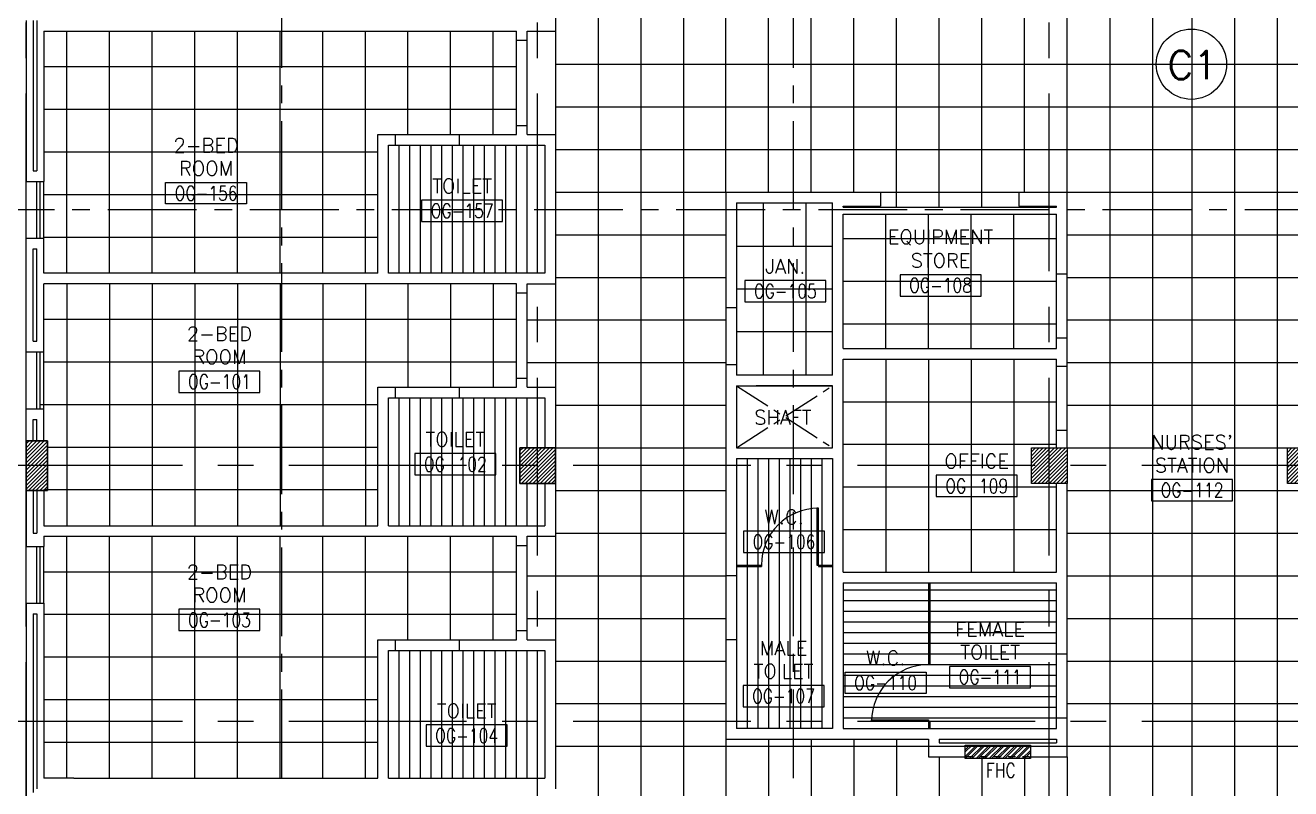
# Model space of a CAD drawing. Extents: x 88852.7 to 88945.7, y 39921.6 to 40001.1.
# Drawn here: x 88902.8 to 88920.61, y 39938.33 to 39949.08 of the extents above; entities that cross this region are included whole.
import ezdxf
from ezdxf.enums import TextEntityAlignment as Align

# ---------------------------------------------------------------- set-up
doc = ezdxf.new("R2010")
doc.units = 0
doc.header["$MEASUREMENT"] = 0
for name, pattern in [('CENTER', [2, 1.25, -0.25, 0.25, -0.25]), ('CENTER2', [1.125, 0.75, -0.125, 0.125, -0.125]), ('CENTERX2', [4, 2.5, -0.5, 0.5, -0.5]), ('HIDDEN', [0.375, 0.25, -0.125])]:
    doc.linetypes.add(name, pattern=pattern)
doc.layers.get('0').update_dxf_attribs({"color": 4, "linetype": 'CONTINUOUS'})
for name, color, linetype in [('AXES', 11, 'CENTERX2'), ('AXES1', 11, 'CENTER'), ('CEILING', 4, 'CONTINUOUS'), ('CEILING-MARKER', 6, 'CONTINUOUS'), ('COL', 2, 'CONTINUOUS'), ('FHC', 4, 'CONTINUOUS'), ('HAT', 11, 'CONTINUOUS'), ('INSUL', 4, 'CONTINUOUS'), ('PART', 5, 'CONTINUOUS'), ('RM-BOX', 11, 'CONTINUOUS'), ('RM-NAME', 11, 'CONTINUOUS'), ('RM-NO', 11, 'CONTINUOUS'), ('SHAFT', 4, 'CONTINUOUS'), ('TXT', 2, 'CONTINUOUS'), ('WALL', 2, 'CONTINUOUS'), ('WIN', 3, 'CONTINUOUS')]:
    doc.layers.add(name, color=color, linetype=linetype)
doc.styles.add('ROMANS', font='ROMANS.shx', dxfattribs={"width": 0.6})

# ---------------------------------------------------------------- blocks, each defined once
blk = doc.blocks.new('RM1')
at = {"layer": 'RM-BOX'}
blk.add_lwpolyline([(570, -200), (-570, -200), (-570, -500), (570, -500)], close=True, dxfattribs=at)
at = {"layer": 'RM-NAME', "style": 'ROMANS'}
blk.add_attdef('ROOMNAME1', text='', height=200, dxfattribs=at).set_placement((0, 324), align=Align.MIDDLE)
blk = doc.blocks.new('*X122')
at = {"color": 0}
for p, q in [((227929, 132681), (228397, 133150)), ((227929, 132734), (228344, 133150)), ((227929, 132787), (228291, 133150)), ((227929, 132840), (228238, 133150)), ((227929, 132893), (228185, 133150)), ((227929, 132946), (228132, 133150)), ((227929, 132999), (228079, 133150)), ((227929, 133053), (228026, 133150)), ((227929, 133106), (227973, 133150)), ((227950, 132650), (228429, 133128)), ((228003, 132650), (228429, 133075)), ((228056, 132650), (228429, 133022)), ((228109, 132650), (228429, 132969)), ((228162, 132650), (228429, 132916)), ((228215, 132650), (228429, 132863)), ((228268, 132650), (228429, 132810)), ((228321, 132650), (228429, 132757)), ((228374, 132650), (228429, 132704))]:
    blk.add_line(p, q, dxfattribs=at)
blk = doc.blocks.new('COL50')
at = {"layer": 'COL'}
blk.add_lwpolyline([(-250, 250), (-250, -250), (250, -250), (250, 250)], close=True, dxfattribs=at)
blk = doc.blocks.new('C11')
at = {"layer": 'HAT'}
h = blk.add_hatch(dxfattribs=at)
h.set_pattern_fill('ANSI31', color=256, scale=300, style=0)
h.set_pattern_definition([(45, (-248556.182, -75061.005), (-26.5165043, 26.5165043), [])])
h.paths.add_polyline_path([(300, 700), (0, 700), (0, 350), (300, 350)])
h.paths.add_polyline_path([(300, 350), (0, 350), (0, 0), (300, 0)])
at = {"layer": 'COL'}
blk.add_lwpolyline([(300, 700), (300, 0), (0, 0), (0, 700)], close=True, dxfattribs=at)
blk = doc.blocks.new('*X124')
at = {"color": 0}
for p, q in [((238729, 132663), (239216, 133150)), ((238729, 132716), (239163, 133150)), ((238729, 132769), (239110, 133150)), ((238729, 132822), (239057, 133150)), ((238729, 132875), (239004, 133150)), ((238729, 132928), (238951, 133150)), ((238729, 132981), (238898, 133150)), ((238729, 133034), (238845, 133150)), ((238729, 133087), (238791, 133150)), ((238729, 133140), (238738, 133150)), ((238769, 132650), (239229, 133110)), ((238822, 132650), (239229, 133056)), ((238875, 132650), (239229, 133003)), ((238928, 132650), (239229, 132950)), ((238981, 132650), (239229, 132897)), ((239034, 132650), (239229, 132844)), ((239087, 132650), (239229, 132791)), ((239140, 132650), (239229, 132738)), ((239193, 132650), (239229, 132685))]:
    blk.add_line(p, q, dxfattribs=at)
blk = doc.blocks.new('*X123')
at = {"color": 0}
for p, q in [((235129, 132669), (235610, 133150)), ((235129, 132722), (235556, 133150)), ((235129, 132775), (235503, 133150)), ((235129, 132828), (235450, 133150)), ((235129, 132881), (235397, 133150)), ((235129, 132934), (235344, 133150)), ((235129, 132987), (235291, 133150)), ((235129, 133040), (235238, 133150)), ((235129, 133093), (235185, 133150)), ((235163, 132650), (235629, 133116)), ((235216, 132650), (235629, 133063)), ((235269, 132650), (235629, 133010)), ((235322, 132650), (235629, 132957)), ((235375, 132650), (235629, 132904)), ((235428, 132650), (235629, 132851)), ((235481, 132650), (235629, 132798)), ((235534, 132650), (235629, 132745)), ((235587, 132650), (235629, 132691))]:
    blk.add_line(p, q, dxfattribs=at)

msp = doc.modelspace()

# ---------------------------------------------------------------- hatches: boundary and pattern name
at = {"layer": 'FHC', "linetype": 'BYBLOCK', "ltscale": 0.3}
h = msp.add_hatch(dxfattribs=at)
h.set_pattern_fill('ANSI32', color=11, scale=0.175, style=0)
h.set_pattern_definition([(45, (88683.829076, 39907.705885), (-0.046403883, 0.046403883), []), (45, (88683.86001, 39907.705885), (-0.046403883, 0.046403883), [])])
h.paths.add_polyline_path([(88916.9453, 39938.7569), (88916.9453, 39938.9469), (88916.0253, 39938.9469), (88916.0253, 39938.7569)])
h.paths.add_polyline_path([(88915.8126, 39938.3358), (88915.8126, 39938.7566), (88916.0751, 39938.7566), (88916.0751, 39938.3358)], flags=9)

# ---------------------------------------------------------------- linework, layer by layer
at = {"layer": 'AXES'}
for p, q in [((88910.0103, 39921.6153), (88910.0103, 40000.4279)), ((88917.2103, 39921.6153), (88917.2103, 40000.4279)), ((88902.8103, 39921.6153), (88902.8103, 40000.0779)), ((88945.0103, 39942.8796), (88876.9703, 39942.8796)), ((88945.0103, 39939.2796), (88876.9703, 39939.2796))]:
    msp.add_line(p, q, dxfattribs=at)
at = {"layer": 'AXES1'}
for p, q in [((88906.4103, 39928.4796), (88906.4103, 39987.2996)), ((88913.6103, 39928.4796), (88913.6103, 39987.2996)), ((88935.2103, 39946.4796), (88876.9703, 39946.4796))]:
    msp.add_line(p, q, dxfattribs=at)
at = {"layer": 'CEILING', "linetype": 'CONTINUOUS'}
for p, q in [((88918.0603, 39953.6046), (88918.0603, 39935.5796)), ((88918.6603, 39953.6046), (88918.6603, 39935.5796)), ((88919.2228, 39935.9296), (88919.2228, 39953.6046)), ((88919.8228, 39935.9296), (88919.8228, 39953.6046)), ((88920.4228, 39935.9296), (88920.4228, 39953.6046)), ((88910.8603, 39952.5496), (88910.8603, 39935.9296)), ((88911.4603, 39952.5496), (88911.4603, 39935.9296)), ((88912.0603, 39952.5496), (88912.0603, 39935.9296)), ((88912.6603, 39946.7296), (88912.6603, 39952.5496)), ((88913.2603, 39946.7296), (88913.2603, 39952.5496)), ((88913.8603, 39946.7296), (88913.8603, 39949.8296)), ((88914.4603, 39946.7296), (88914.4603, 39949.8296)), ((88915.0603, 39946.5196), (88915.0603, 39949.8296)), ((88915.6603, 39946.5196), (88915.6603, 39949.8296)), ((88916.2603, 39946.5196), (88916.2603, 39949.8296)), ((88916.8603, 39946.7296), (88916.8603, 39949.8296)), ((88917.4603, 39946.7296), (88917.4603, 39949.8296)), ((88903.3853, 39945.5896), (88903.3853, 39948.9946)), ((88903.9853, 39945.5896), (88903.9853, 39948.9946)), ((88904.5853, 39945.5896), (88904.5853, 39948.9946)), ((88905.1853, 39945.5896), (88905.1853, 39948.9946)), ((88905.7853, 39945.5896), (88905.7853, 39948.9946)), ((88906.3853, 39945.5896), (88906.3853, 39948.9946)), ((88906.9853, 39945.5896), (88906.9853, 39948.9946)), ((88907.5853, 39945.5896), (88907.5853, 39948.9946)), ((88908.1853, 39947.5396), (88908.1853, 39948.9946)), ((88908.7853, 39947.5396), (88908.7853, 39948.9946)), ((88909.3853, 39947.5396), (88909.3853, 39948.9946)), ((88910.2603, 39948.9946), (88910.2603, 39947.5396)), ((88910.2603, 39948.5296), (88928.1603, 39948.5296)), ((88909.7103, 39948.4921), (88903.0603, 39948.4921)), ((88909.7103, 39947.8921), (88903.0603, 39947.8921)), ((88910.2603, 39947.9296), (88928.1603, 39947.9296)), ((88907.7603, 39947.2921), (88903.0603, 39947.2921)), ((88908.0603, 39945.5896), (88908.0603, 39947.3896)), ((88908.2103, 39945.5896), (88908.2103, 39947.3896)), ((88908.3603, 39945.5896), (88908.3603, 39947.3896)), ((88908.5103, 39945.5896), (88908.5103, 39947.3896)), ((88908.6603, 39945.5896), (88908.6603, 39947.3896)), ((88908.8103, 39945.5896), (88908.8103, 39947.3896)), ((88908.9603, 39945.5896), (88908.9603, 39947.3896)), ((88909.1103, 39945.5896), (88909.1103, 39947.3896)), ((88909.2603, 39945.5896), (88909.2603, 39947.3896)), ((88909.4103, 39945.5896), (88909.4103, 39947.3896)), ((88909.5603, 39945.5896), (88909.5603, 39947.3896)), ((88909.7103, 39945.5896), (88909.7103, 39947.3896)), ((88909.8603, 39945.5896), (88909.8603, 39947.3896)), ((88910.0103, 39945.5896), (88910.0103, 39947.3896)), ((88910.2603, 39947.3296), (88927.7603, 39947.3296)), ((88910.2603, 39946.7296), (88912.6603, 39946.7296)), ((88914.8338, 39946.7296), (88916.7838, 39946.7296)), ((88917.4603, 39946.7296), (88921.4603, 39946.7296)), ((88907.7603, 39946.6921), (88903.0603, 39946.6921)), ((88913.1853, 39946.5796), (88913.1853, 39944.1546)), ((88913.7853, 39946.5796), (88913.7853, 39944.1546)), ((88914.9103, 39944.5296), (88914.9103, 39946.4196)), ((88915.5103, 39944.5296), (88915.5103, 39946.4196)), ((88916.1103, 39944.5296), (88916.1103, 39946.4196)), ((88916.7103, 39944.5296), (88916.7103, 39946.4196)), ((88907.7603, 39946.0921), (88903.0603, 39946.0921)), ((88910.2603, 39946.1296), (88912.6603, 39946.1296)), ((88914.3103, 39946.0746), (88917.3103, 39946.0746)), ((88917.4603, 39946.1296), (88921.4603, 39946.1296)), ((88912.8103, 39945.9671), (88914.1603, 39945.9671)), ((88910.2603, 39945.5296), (88912.6603, 39945.5296)), ((88914.3103, 39945.4746), (88917.3103, 39945.4746)), ((88917.4603, 39945.5296), (88921.4603, 39945.5296)), ((88903.3853, 39945.4396), (88903.3853, 39942.0346)), ((88903.9853, 39945.4396), (88903.9853, 39942.0346)), ((88904.5853, 39945.4396), (88904.5853, 39942.0346)), ((88905.1853, 39945.4396), (88905.1853, 39942.0346)), ((88905.7853, 39945.4396), (88905.7853, 39942.0346)), ((88906.3853, 39945.4396), (88906.3853, 39942.0346)), ((88906.9853, 39945.4396), (88906.9853, 39942.0346)), ((88907.5853, 39945.4396), (88907.5853, 39942.0346)), ((88908.1853, 39945.4396), (88908.1853, 39943.9846)), ((88908.7853, 39945.4396), (88908.7853, 39943.9846)), ((88909.3853, 39945.4396), (88909.3853, 39943.9846)), ((88910.2603, 39945.4396), (88910.2603, 39943.9846)), ((88912.8103, 39945.3671), (88914.1603, 39945.3671)), ((88909.7103, 39944.9371), (88903.0603, 39944.9371)), ((88909.8603, 39944.9296), (88912.6603, 39944.9296)), ((88912.8103, 39944.7671), (88914.1603, 39944.7671)), ((88914.3103, 39944.8746), (88917.3103, 39944.8746)), ((88917.4603, 39944.9296), (88921.4603, 39944.9296)), ((88909.7103, 39944.3371), (88903.0603, 39944.3371)), ((88909.8603, 39944.3296), (88912.6603, 39944.3296)), ((88914.9103, 39944.3796), (88914.9103, 39941.3796)), ((88915.5103, 39944.3796), (88915.5103, 39941.3796)), ((88916.1103, 39944.3796), (88916.1103, 39941.3796)), ((88916.7103, 39944.3796), (88916.7103, 39941.3796)), ((88917.4603, 39944.3296), (88921.4603, 39944.3296)), ((88907.7603, 39943.7371), (88903.0103, 39943.7371)), ((88908.0603, 39942.0346), (88908.0603, 39943.8346)), ((88908.2103, 39942.0346), (88908.2103, 39943.8346)), ((88908.3603, 39942.0346), (88908.3603, 39943.8346)), ((88908.5103, 39942.0346), (88908.5103, 39943.8346)), ((88908.6603, 39942.0346), (88908.6603, 39943.8346)), ((88908.8103, 39942.0346), (88908.8103, 39943.8346)), ((88908.9603, 39942.0346), (88908.9603, 39943.8346)), ((88909.1103, 39942.0346), (88909.1103, 39943.8346)), ((88909.2603, 39942.0346), (88909.2603, 39943.8346)), ((88909.4103, 39942.0346), (88909.4103, 39943.8346)), ((88909.5603, 39942.0346), (88909.5603, 39943.8346)), ((88909.7103, 39942.0346), (88909.7103, 39943.8346)), ((88909.8603, 39943.1296), (88909.8603, 39943.8346)), ((88910.0103, 39943.1296), (88910.0103, 39943.8346)), ((88910.2603, 39943.7296), (88912.6603, 39943.7296)), ((88914.3103, 39943.7796), (88917.3103, 39943.7796)), ((88917.4603, 39943.7296), (88921.4603, 39943.7296)), ((88914.3103, 39943.1796), (88917.3103, 39943.1796)), ((88907.7603, 39943.1371), (88903.1103, 39943.1371)), ((88910.2603, 39943.1296), (88912.6603, 39943.1296)), ((88912.9603, 39942.9796), (88912.9603, 39939.1796)), ((88913.1103, 39942.9796), (88913.1103, 39939.1796)), ((88913.2603, 39942.9796), (88913.2603, 39939.1796)), ((88913.4103, 39942.9796), (88913.4103, 39939.1796)), ((88913.5603, 39942.9796), (88913.5603, 39939.1796)), ((88913.7103, 39942.9796), (88913.7103, 39939.1796)), ((88913.8603, 39942.9796), (88913.8603, 39939.1796)), ((88914.0103, 39942.9796), (88914.0103, 39939.1796)), ((88917.4603, 39943.1296), (88921.4603, 39943.1296)), ((88909.8603, 39942.0346), (88909.8603, 39942.6296)), ((88910.0103, 39942.0346), (88910.0103, 39942.6296)), ((88907.7603, 39942.5371), (88903.0603, 39942.5371)), ((88910.2603, 39942.5296), (88912.6603, 39942.5296)), ((88914.3103, 39942.5796), (88917.3103, 39942.5796)), ((88917.4603, 39942.5296), (88921.4603, 39942.5296)), ((88910.2603, 39941.9296), (88912.6603, 39941.9296)), ((88914.3103, 39941.9796), (88917.3103, 39941.9796)), ((88917.4603, 39941.9296), (88921.4603, 39941.9296)), ((88903.3853, 39938.4796), (88903.3853, 39941.8846)), ((88903.9853, 39938.4796), (88903.9853, 39941.8846)), ((88904.5853, 39938.4796), (88904.5853, 39941.8846)), ((88905.1853, 39938.4796), (88905.1853, 39941.8846)), ((88905.7853, 39938.4796), (88905.7853, 39941.8846)), ((88906.3853, 39938.4796), (88906.3853, 39941.8846)), ((88906.9853, 39938.4796), (88906.9853, 39941.8846)), ((88907.5853, 39938.4796), (88907.5853, 39941.8846)), ((88908.1853, 39940.4296), (88908.1853, 39941.8846)), ((88908.7853, 39940.4296), (88908.7853, 39941.8846)), ((88909.3853, 39940.4296), (88909.3853, 39941.8846)), ((88910.2603, 39941.8846), (88910.2603, 39940.4296)), ((88909.7103, 39941.3821), (88903.0603, 39941.3821)), ((88909.8603, 39941.3296), (88912.6603, 39941.3296)), ((88917.4603, 39941.3296), (88921.4603, 39941.3296)), ((88914.3103, 39941.1296), (88917.3103, 39941.1296)), ((88914.3103, 39940.9796), (88917.3103, 39940.9796)), ((88909.7103, 39940.7821), (88903.0603, 39940.7821)), ((88909.8603, 39940.7296), (88912.6603, 39940.7296)), ((88914.3103, 39940.8296), (88917.3103, 39940.8296)), ((88914.3103, 39940.6796), (88917.3103, 39940.6796)), ((88917.4603, 39940.7296), (88921.4603, 39940.7296)), ((88914.3103, 39940.5296), (88917.3103, 39940.5296)), ((88914.3103, 39940.3796), (88917.3103, 39940.3796)), ((88907.7603, 39940.1821), (88903.0603, 39940.1821)), ((88908.0603, 39938.4796), (88908.0603, 39940.2796)), ((88908.2103, 39938.4796), (88908.2103, 39940.2796)), ((88908.3603, 39938.4796), (88908.3603, 39940.2796)), ((88908.5103, 39938.4796), (88908.5103, 39940.2796)), ((88908.6603, 39938.4796), (88908.6603, 39940.2796)), ((88908.8103, 39938.4796), (88908.8103, 39940.2796)), ((88908.9603, 39938.4796), (88908.9603, 39940.2796)), ((88909.1103, 39938.4796), (88909.1103, 39940.2796)), ((88909.2603, 39938.4796), (88909.2603, 39940.2796)), ((88909.4103, 39938.4796), (88909.4103, 39940.2796)), ((88909.5603, 39938.4796), (88909.5603, 39940.2796)), ((88909.7103, 39938.4796), (88909.7103, 39940.2796)), ((88909.8603, 39938.4796), (88909.8603, 39940.2796)), ((88910.0103, 39938.4796), (88910.0103, 39940.2796)), ((88914.3103, 39940.2296), (88917.3103, 39940.2296)), ((88910.2603, 39940.1296), (88912.6603, 39940.1296)), ((88914.3103, 39940.0796), (88917.3103, 39940.0796)), ((88917.4603, 39940.1296), (88921.4603, 39940.1296)), ((88914.3103, 39939.9296), (88917.3103, 39939.9296)), ((88914.3103, 39939.7796), (88917.3103, 39939.7796)), ((88914.3103, 39939.6296), (88917.3103, 39939.6296)), ((88907.7603, 39939.5821), (88903.0603, 39939.5821)), ((88910.2603, 39939.5296), (88912.6603, 39939.5296)), ((88914.3103, 39939.4796), (88917.3103, 39939.4796)), ((88917.4603, 39939.5296), (88921.4603, 39939.5296)), ((88914.3103, 39939.3296), (88917.3103, 39939.3296)), ((88907.7603, 39938.9821), (88903.0603, 39938.9821)), ((88910.2603, 39938.9296), (88927.7603, 39938.9296)), ((88912.6603, 39939.0296), (88912.6603, 39935.5296)), ((88913.2603, 39939.0296), (88913.2603, 39935.5296)), ((88913.8603, 39939.0296), (88913.8603, 39935.5296)), ((88914.4603, 39939.0296), (88914.4603, 39935.5296)), ((88915.0603, 39939.0296), (88915.0603, 39935.9296)), ((88915.6603, 39938.7796), (88915.6603, 39935.9296)), ((88916.2603, 39938.7796), (88916.2603, 39935.9296)), ((88916.8603, 39938.7796), (88916.8603, 39935.9296)), ((88917.4603, 39938.7796), (88917.4603, 39935.9296))]:
    msp.add_line(p, q, dxfattribs=at)
at = {"layer": 'CEILING-MARKER', "color": 2}
msp.add_circle((88919.2103, 39948.5296), 0.4949, dxfattribs=at)
at = {"layer": 'FHC', "linetype": 'BYBLOCK', "ltscale": 0.3}
msp.add_lwpolyline([(88916.0253, 39938.9469), (88916.9453, 39938.9469), (88916.9453, 39938.7569), (88916.0253, 39938.7569)], close=True, dxfattribs=at)
at = {"layer": 'INSUL'}
for p, q in [((88902.9103, 39949.1446), (88902.9103, 39947.0296)), ((88902.9603, 39949.1446), (88902.9603, 39947.0296)), ((88902.9103, 39947.0296), (88902.9603, 39947.0296)), ((88902.9103, 39945.9296), (88902.9603, 39945.9296)), ((88902.9103, 39944.6296), (88902.9103, 39945.9296)), ((88902.9603, 39944.6296), (88902.9603, 39945.9296)), ((88902.9103, 39944.6296), (88902.9603, 39944.6296)), ((88902.9103, 39943.5296), (88902.9603, 39943.5296)), ((88902.9103, 39943.2296), (88902.9103, 39943.5296)), ((88902.9603, 39943.2296), (88902.9603, 39943.5296)), ((88902.9103, 39942.5296), (88902.9103, 39941.9296)), ((88902.9603, 39942.5296), (88902.9603, 39941.9296)), ((88902.9103, 39941.9296), (88902.9603, 39941.9296)), ((88902.9103, 39940.7921), (88902.9603, 39940.7921)), ((88902.9103, 39940.7921), (88902.9103, 39938.2796)), ((88902.9603, 39940.7921), (88902.9603, 39938.3296))]:
    msp.add_line(p, q, dxfattribs=at)
at = {"layer": 'PART', "linetype": 'BYBLOCK'}
for p, q in [((88913.9603, 39942.2796), (88913.9403, 39942.2796)), ((88913.9403, 39942.2796), (88913.9403, 39941.4796)), ((88913.9603, 39941.4796), (88913.9603, 39942.2796)), ((88912.8103, 39941.4796), (88913.1603, 39941.4796)), ((88912.8103, 39941.4596), (88913.1603, 39941.4596)), ((88913.1603, 39941.4796), (88913.1603, 39941.4596)), ((88913.9403, 39941.4796), (88913.9603, 39941.4796)), ((88913.9603, 39941.4796), (88913.9603, 39941.4596)), ((88913.9603, 39941.4796), (88914.1603, 39941.4796)), ((88913.9603, 39941.4596), (88914.1603, 39941.4596)), ((88915.5103, 39941.2296), (88915.5103, 39940.0804)), ((88915.5303, 39941.2296), (88915.5303, 39940.0804)), ((88915.5103, 39940.0804), (88915.5303, 39940.0804)), ((88914.7103, 39939.2804), (88914.7103, 39939.3004)), ((88914.7103, 39939.3004), (88915.5103, 39939.3004)), ((88915.5103, 39939.2804), (88914.7103, 39939.2804)), ((88915.5103, 39939.3004), (88915.5103, 39939.2804)), ((88915.5103, 39939.2804), (88915.5303, 39939.2804)), ((88915.5103, 39939.2804), (88915.5103, 39939.1796)), ((88915.5303, 39939.2804), (88915.5303, 39939.1796))]:
    msp.add_line(p, q, dxfattribs=at)
for centre in [(88913.9603, 39941.4796), (88915.5103, 39939.2804)]:
    msp.add_arc(centre, 0.8, 90, 180, dxfattribs=at)
at = {"layer": 'WALL'}
for p, q in [((88910.2603, 39949.8296), (88910.2603, 39948.9946)), ((88902.8103, 39949.1446), (88902.8103, 39946.8796)), ((88903.0603, 39948.9946), (88909.7103, 39948.9946)), ((88903.0603, 39948.9946), (88903.0603, 39946.8796)), ((88909.8603, 39948.9946), (88910.2603, 39948.9946)), ((88907.7603, 39947.5396), (88908.0103, 39947.5396)), ((88908.0103, 39947.5396), (88909.7103, 39947.5396)), ((88909.8603, 39947.5396), (88910.2603, 39947.5396)), ((88910.2603, 39947.5396), (88910.2603, 39945.4396)), ((88907.9103, 39947.3896), (88908.0103, 39947.3896)), ((88908.0103, 39947.3896), (88910.1103, 39947.3896)), ((88910.1103, 39947.3896), (88910.1103, 39945.5896)), ((88902.8103, 39946.8796), (88903.0603, 39946.8796)), ((88912.6603, 39946.7296), (88914.8338, 39946.7296)), ((88912.6603, 39946.7296), (88912.6603, 39945.1046)), ((88914.8338, 39946.7296), (88914.8338, 39946.5296)), ((88916.7838, 39946.7296), (88916.7838, 39946.5296)), ((88916.7838, 39946.7296), (88917.4603, 39946.7296)), ((88917.4603, 39945.5796), (88917.4603, 39946.7296)), ((88912.8103, 39946.5796), (88914.1603, 39946.5796)), ((88912.8103, 39946.5796), (88912.8103, 39945.1046)), ((88914.1603, 39944.1546), (88914.1603, 39946.5796)), ((88914.3103, 39946.5296), (88914.8338, 39946.5296)), ((88914.3103, 39946.5196), (88914.3103, 39946.5296)), ((88914.3103, 39946.5196), (88917.3103, 39946.5196)), ((88914.3103, 39944.5296), (88914.3103, 39946.4196)), ((88914.3103, 39946.4196), (88917.3103, 39946.4196)), ((88916.7838, 39946.5296), (88917.3103, 39946.5296)), ((88917.3103, 39946.5196), (88917.3103, 39946.5296)), ((88917.3103, 39945.5796), (88917.3103, 39946.4196)), ((88902.8103, 39946.0796), (88903.0603, 39946.0796)), ((88902.8103, 39944.4796), (88902.8103, 39946.0796)), ((88903.0603, 39945.5896), (88903.0603, 39946.0796)), ((88917.3103, 39944.5296), (88917.3103, 39945.5796)), ((88917.3103, 39945.5796), (88917.4603, 39945.5796)), ((88917.4603, 39944.2796), (88917.4603, 39945.5796)), ((88903.0603, 39944.4796), (88903.0603, 39945.4396)), ((88912.6603, 39945.1046), (88912.8103, 39945.1046)), ((88912.6603, 39945.1046), (88912.6603, 39941.3296)), ((88912.8103, 39945.1046), (88912.8103, 39944.1546)), ((88917.3103, 39944.6796), (88917.4603, 39944.6796)), ((88902.8103, 39944.4796), (88903.0603, 39944.4796)), ((88914.3103, 39944.5296), (88917.3103, 39944.5296)), ((88912.6603, 39944.3046), (88912.8103, 39944.3046)), ((88914.3103, 39941.3796), (88914.3103, 39944.3796)), ((88914.3103, 39944.3796), (88917.3103, 39944.3796)), ((88917.3103, 39944.2796), (88917.3103, 39944.3796)), ((88917.3103, 39944.2796), (88917.4603, 39944.2796)), ((88917.3103, 39943.1296), (88917.3103, 39944.2796)), ((88917.4603, 39943.1296), (88917.4603, 39944.2796)), ((88914.1603, 39944.1546), (88912.8103, 39944.1546)), ((88907.7603, 39943.9846), (88908.0103, 39943.9846)), ((88908.0103, 39943.9846), (88909.7103, 39943.9846)), ((88909.8603, 39943.9846), (88910.2603, 39943.9846)), ((88910.2603, 39943.9846), (88910.2603, 39941.8846)), ((88912.8103, 39944.0046), (88914.1603, 39944.0046)), ((88912.8103, 39944.0046), (88912.8103, 39943.1296)), ((88914.1603, 39944.0046), (88913.0853, 39944.0046)), ((88914.1603, 39943.1296), (88914.1603, 39944.0046)), ((88907.9103, 39943.8346), (88908.0103, 39943.8346)), ((88908.0103, 39943.8346), (88910.1103, 39943.8346)), ((88910.1103, 39943.8346), (88910.1103, 39943.1296)), ((88902.8103, 39943.6796), (88903.0603, 39943.6796)), ((88902.8103, 39943.2296), (88902.8103, 39943.6796)), ((88903.0603, 39943.2296), (88903.0603, 39943.6796)), ((88917.3103, 39943.3796), (88917.4603, 39943.3796)), ((88912.8103, 39943.1296), (88914.1603, 39943.1296)), ((88912.8103, 39942.9796), (88914.1603, 39942.9796)), ((88912.8103, 39942.9796), (88912.8103, 39941.3296)), ((88914.1603, 39942.9796), (88914.1603, 39939.1796)), ((88910.1103, 39942.6296), (88910.1103, 39942.0346)), ((88917.3103, 39941.3796), (88917.3103, 39942.6296)), ((88917.4603, 39940.2296), (88917.4603, 39942.6296)), ((88902.8103, 39942.5296), (88902.8103, 39941.7421)), ((88903.0603, 39942.5296), (88903.0603, 39942.0346)), ((88903.0603, 39942.0346), (88907.7603, 39942.0346)), ((88907.9103, 39942.0346), (88910.1103, 39942.0346)), ((88902.8103, 39941.7421), (88903.0603, 39941.7421)), ((88903.0603, 39941.8846), (88903.0603, 39941.7421)), ((88903.0603, 39941.8846), (88909.7103, 39941.8846)), ((88909.8603, 39941.8846), (88910.2603, 39941.8846)), ((88914.3103, 39941.3796), (88917.3103, 39941.3796)), ((88912.8103, 39941.3296), (88912.6603, 39941.3296)), ((88912.6603, 39941.3296), (88912.6603, 39939.0296)), ((88912.8103, 39941.3296), (88912.8103, 39939.1796)), ((88914.3103, 39941.2296), (88914.3103, 39939.1796)), ((88914.3103, 39941.2296), (88917.3103, 39941.2296)), ((88917.3103, 39940.2296), (88917.3103, 39941.2296)), ((88902.8103, 39940.9421), (88903.0603, 39940.9421)), ((88902.8103, 39940.9421), (88902.8103, 39938.1296)), ((88903.0603, 39940.9421), (88903.0603, 39938.4796)), ((88907.7603, 39940.4296), (88908.0103, 39940.4296)), ((88908.0103, 39940.4296), (88909.7103, 39940.4296)), ((88909.8603, 39940.4296), (88910.2603, 39940.4296)), ((88910.2603, 39940.4296), (88910.2603, 39938.3296)), ((88912.8103, 39940.4296), (88912.6603, 39940.4296)), ((88907.9103, 39940.2796), (88908.0103, 39940.2796)), ((88908.0103, 39940.2796), (88910.1103, 39940.2796)), ((88910.1103, 39940.2796), (88910.1103, 39938.4796)), ((88917.3103, 39940.2296), (88917.4603, 39940.2296)), ((88917.3103, 39939.1796), (88917.3103, 39940.2296)), ((88917.4603, 39938.7796), (88917.4603, 39940.2296)), ((88917.3103, 39939.3296), (88917.4603, 39939.3296)), ((88914.1603, 39939.1796), (88912.8103, 39939.1796)), ((88914.3103, 39939.1796), (88917.3103, 39939.1796)), ((88912.6603, 39939.0296), (88915.5103, 39939.0296)), ((88915.5103, 39939.0296), (88915.5103, 39938.7796)), ((88915.6603, 39939.0296), (88915.6603, 39938.9796)), ((88915.6603, 39939.0296), (88917.3103, 39939.0296)), ((88915.6603, 39938.9796), (88917.3103, 39938.9796)), ((88916.0254, 39938.7796), (88916.0253, 39938.9446)), ((88916.0253, 39938.9446), (88916.9453, 39938.9446)), ((88916.9453, 39938.9446), (88916.9453, 39938.7796)), ((88917.3103, 39939.0296), (88917.3103, 39938.9796)), ((88915.5103, 39938.7796), (88916.0254, 39938.7796)), ((88916.9453, 39938.7796), (88917.4603, 39938.7796)), ((88903.4853, 39938.4796), (88903.0603, 39938.4796)), ((88903.4853, 39938.4796), (88907.7603, 39938.4796)), ((88907.9103, 39938.4796), (88908.8603, 39938.4796)), ((88907.9103, 39938.4796), (88910.1103, 39938.4796))]:
    msp.add_line(p, q, dxfattribs=at)
at = {"layer": 'WALL', "linetype": 'BYBLOCK'}
for p, q in [((88909.7103, 39948.8671), (88909.7103, 39948.9946)), ((88909.7103, 39948.8671), (88909.8603, 39948.8671)), ((88909.7103, 39947.5396), (88909.7103, 39948.8671)), ((88909.8603, 39948.8671), (88909.8603, 39948.9946)), ((88909.8603, 39947.5396), (88909.8603, 39948.8671)), ((88909.7103, 39947.6671), (88909.8603, 39947.6671)), ((88907.7603, 39945.5896), (88907.7603, 39947.5396)), ((88908.0103, 39947.3896), (88908.0103, 39947.5396)), ((88908.9103, 39947.3896), (88908.9103, 39947.5396)), ((88907.9103, 39945.5896), (88907.9103, 39947.3896)), ((88907.7603, 39945.5896), (88903.0603, 39945.5896)), ((88910.1103, 39945.5896), (88907.9103, 39945.5896)), ((88909.7103, 39945.4396), (88903.0603, 39945.4396)), ((88909.7103, 39945.3121), (88909.7103, 39945.4396)), ((88909.7103, 39945.3121), (88909.7103, 39945.4396)), ((88909.7103, 39943.9846), (88909.7103, 39945.3121)), ((88909.7103, 39945.3121), (88909.8603, 39945.3121)), ((88909.7103, 39945.3121), (88909.8603, 39945.3121)), ((88909.8603, 39945.3121), (88909.8603, 39945.4396)), ((88909.8603, 39945.4396), (88910.2603, 39945.4396)), ((88909.8603, 39945.3121), (88909.8603, 39945.4396)), ((88909.8603, 39943.9846), (88909.8603, 39945.3121)), ((88909.7103, 39944.1121), (88909.8603, 39944.1121)), ((88907.7603, 39942.0346), (88907.7603, 39943.9846)), ((88908.0103, 39943.8346), (88908.0103, 39943.9846)), ((88908.9103, 39943.8346), (88908.9103, 39943.9846)), ((88910.2603, 39943.9846), (88910.2603, 39941.8846)), ((88907.9103, 39942.0346), (88907.9103, 39943.8346)), ((88910.1103, 39943.8346), (88910.1103, 39943.1296)), ((88910.1103, 39942.6296), (88910.1103, 39942.0346)), ((88909.7103, 39940.5571), (88909.7103, 39941.8846)), ((88909.7103, 39941.7571), (88909.8603, 39941.7571)), ((88909.8603, 39940.5571), (88909.8603, 39941.8846)), ((88909.7103, 39940.4296), (88909.7103, 39940.5571)), ((88909.7103, 39940.5571), (88909.8603, 39940.5571)), ((88909.8603, 39940.4296), (88909.8603, 39940.5571)), ((88907.7603, 39938.4796), (88907.7603, 39940.4296)), ((88908.0103, 39940.2796), (88908.0103, 39940.4296)), ((88908.9103, 39940.2796), (88908.9103, 39940.4296)), ((88910.2603, 39940.4296), (88910.2603, 39938.3296)), ((88907.9103, 39938.4796), (88907.9103, 39940.2796)), ((88910.1103, 39940.2796), (88910.1103, 39938.4796))]:
    msp.add_line(p, q, dxfattribs=at)
at = {"layer": 'WALL', "color": 97, "linetype": 'CENTER2', "ltscale": 0.7}
for p, q in [((88912.8103, 39943.1296), (88914.1603, 39944.0046)), ((88912.8103, 39944.0046), (88914.1603, 39943.1296))]:
    msp.add_line(p, q, dxfattribs=at)
at = {"layer": 'WALL', "color": 250, "linetype": 'HIDDEN', "ltscale": 0.25}
msp.add_line((88916.0332, 39938.7862), (88916.9395, 39938.7862), dxfattribs=at)
at = {"layer": 'WALL', "linetype": 'BYBLOCK', "ltscale": 0.3}
for points in [[(88903.1103, 39943.2296), (88902.8103, 39943.2296), (88902.8103, 39942.5296), (88903.1103, 39942.5296)], [(88909.7603, 39943.1296), (88910.2603, 39943.1296), (88910.2603, 39942.6296), (88909.7603, 39942.6296)], [(88916.9603, 39943.1296), (88917.4603, 39943.1296), (88917.4603, 39942.6296), (88916.9603, 39942.6296)], [(88920.5603, 39943.1296), (88921.0603, 39943.1296), (88921.0603, 39942.6296), (88920.5603, 39942.6296)]]:
    msp.add_lwpolyline(points, close=True, dxfattribs=at)
at = {"layer": 'WIN'}
for p, q in [((88902.8103, 39946.0796), (88902.8103, 39946.8796)), ((88902.9603, 39946.0796), (88902.9603, 39946.8796)), ((88903.0103, 39946.0796), (88903.0103, 39946.8796)), ((88903.0603, 39946.0796), (88903.0603, 39946.8796)), ((88902.8103, 39943.6796), (88902.8103, 39944.4796)), ((88902.9603, 39943.6796), (88902.9603, 39944.4796)), ((88903.0103, 39943.6796), (88903.0103, 39944.4796)), ((88903.0603, 39943.6796), (88903.0603, 39944.4796)), ((88902.8103, 39940.9421), (88902.8103, 39941.7421)), ((88902.9603, 39940.9421), (88902.9603, 39941.7421)), ((88903.0103, 39940.9421), (88903.0103, 39941.7421)), ((88903.0603, 39940.9421), (88903.0603, 39941.7421))]:
    msp.add_line(p, q, dxfattribs=at)

# ---------------------------------------------------------------- block references
at = {"layer": 'COL', "linetype": 'BYBLOCK', "xscale": 0.001, "yscale": 0.001, "zscale": 0.001}
msp.add_blockref('C11', (88902.8103, 39942.5296), dxfattribs=at)
at = {"layer": 'COL', "yscale": 0.001, "zscale": 0.001}
for p, xscale in [((88910.0103, 39942.8796), -0.001), ((88910.0103, 39942.8796), 0.001), ((88917.2103, 39942.8796), -0.001), ((88920.8103, 39942.8796), -0.001)]:
    msp.add_blockref('COL50', p, dxfattribs=dict(at, xscale=xscale))
at = {"layer": 'HAT', "xscale": 0.001, "yscale": 0.001, "zscale": 0.001}
for name in ['*X122', '*X123', '*X124']:
    msp.add_blockref(name, (88681.8317, 39809.9798), dxfattribs=at)
at = {"layer": 'RM-NAME'}
ref = msp.add_blockref('RM1', (88905.3447, 39947.063), dxfattribs=dict(at, xscale=-0.001, yscale=0.001, zscale=0.001))
ref.add_attrib('ROOMNO', 'OG-156', dxfattribs={"layer": 'RM-NO', "height": 0.2, "style": 'ROMANS', "width": 0.8}).set_placement((88905.3447, 39946.713), align=Align.MIDDLE)
ref.add_attrib('ROOMNAME2', 'ROOM', dxfattribs={"height": 0.2, "style": 'ROMANS'}).set_placement((88905.3447, 39947.063), align=Align.MIDDLE)
ref.add_attrib('ROOMNAME1', '2-BED', dxfattribs={"height": 0.2, "style": 'ROMANS'}).set_placement((88905.3447, 39947.3868), align=Align.MIDDLE)
ref = msp.add_blockref('RM1', (88908.9473, 39946.8153), dxfattribs=dict(at, xscale=0.001, yscale=0.001, zscale=0.001))
ref.add_attrib('ROOMNO', 'OG-157', dxfattribs={"layer": 'RM-NO', "height": 0.2, "style": 'ROMANS', "width": 0.8}).set_placement((88908.9473, 39946.4653), align=Align.MIDDLE)
ref.add_attrib('ROOMNAME2', 'TOILET', dxfattribs={"height": 0.2, "style": 'ROMANS'}).set_placement((88908.9473, 39946.8153), align=Align.MIDDLE)
ref = msp.add_blockref('RM1', (88915.6797, 39945.767), dxfattribs=dict(at, xscale=0.001, yscale=0.001, zscale=0.001))
ref.add_attrib('ROOMNO', 'OG-108', dxfattribs={"layer": 'RM-NO', "height": 0.2, "style": 'ROMANS', "width": 0.8}).set_placement((88915.6797, 39945.417), align=Align.MIDDLE)
ref.add_attrib('ROOMNAME2', 'STORE', dxfattribs={"height": 0.2, "style": 'ROMANS'}).set_placement((88915.6797, 39945.767), align=Align.MIDDLE)
ref.add_attrib('ROOMNAME1', 'EQUIPMENT', dxfattribs={"height": 0.2, "style": 'ROMANS'}).set_placement((88915.6797, 39946.0908), align=Align.MIDDLE)
ref = msp.add_blockref('RM1', (88913.4956, 39945.6844), dxfattribs=dict(at, xscale=0.001, yscale=0.001, zscale=0.001))
ref.add_attrib('ROOMNO', 'OG-105', dxfattribs={"layer": 'RM-NO', "height": 0.2, "style": 'ROMANS', "width": 0.8}).set_placement((88913.4956, 39945.3344), align=Align.MIDDLE)
ref.add_attrib('ROOMNAME2', 'JAN.', dxfattribs={"height": 0.2, "style": 'ROMANS'}).set_placement((88913.4956, 39945.6844), align=Align.MIDDLE)
ref = msp.add_blockref('RM1', (88905.5327, 39944.4107), dxfattribs=dict(at, xscale=0.001, yscale=0.001, zscale=0.001))
ref.add_attrib('ROOMNO', 'OG-101', dxfattribs={"layer": 'RM-NO', "height": 0.2, "style": 'ROMANS', "width": 0.8}).set_placement((88905.5327, 39944.0607), align=Align.MIDDLE)
ref.add_attrib('ROOMNAME2', 'ROOM', dxfattribs={"height": 0.2, "style": 'ROMANS'}).set_placement((88905.5327, 39944.4107), align=Align.MIDDLE)
ref.add_attrib('ROOMNAME1', '2-BED', dxfattribs={"height": 0.2, "style": 'ROMANS'}).set_placement((88905.5327, 39944.7345), align=Align.MIDDLE)
ref = msp.add_blockref('RM1', (88908.8519, 39943.249), dxfattribs=dict(at, xscale=0.001, yscale=0.001, zscale=0.001))
ref.add_attrib('ROOMNO', 'OG-102', dxfattribs={"layer": 'RM-NO', "height": 0.2, "style": 'ROMANS', "width": 0.8}).set_placement((88908.8519, 39942.899), align=Align.MIDDLE)
ref.add_attrib('ROOMNAME2', 'TOILET', dxfattribs={"height": 0.2, "style": 'ROMANS'}).set_placement((88908.8519, 39943.249), align=Align.MIDDLE)
ref = msp.add_blockref('RM1', (88919.2188, 39942.8852), dxfattribs=dict(at, xscale=0.001, yscale=0.001, zscale=0.001))
ref.add_attrib('ROOMNO', 'OG-112', dxfattribs={"layer": 'RM-NO', "height": 0.2, "style": 'ROMANS', "width": 0.8}).set_placement((88919.2188, 39942.5352), align=Align.MIDDLE)
ref.add_attrib('ROOMNAME2', 'STATION', dxfattribs={"height": 0.2, "style": 'ROMANS'}).set_placement((88919.2188, 39942.8852), align=Align.MIDDLE)
ref.add_attrib('ROOMNAME1', "NURSES'", dxfattribs={"height": 0.2, "style": 'ROMANS'}).set_placement((88919.2188, 39943.209), align=Align.MIDDLE)
ref = msp.add_blockref('RM1', (88916.1886, 39942.9434), dxfattribs=dict(at, xscale=0.001, yscale=0.001, zscale=0.001))
ref.add_attrib('ROOMNO', 'OG-109', dxfattribs={"layer": 'RM-NO', "height": 0.2, "style": 'ROMANS', "width": 0.8}).set_placement((88916.1886, 39942.5934), align=Align.MIDDLE)
ref.add_attrib('ROOMNAME2', 'OFFICE', dxfattribs={"height": 0.2, "style": 'ROMANS'}).set_placement((88916.1886, 39942.9434), align=Align.MIDDLE)
ref = msp.add_blockref('RM1', (88913.4767, 39942.1568), dxfattribs=dict(at, xscale=0.001, yscale=0.001, zscale=0.001))
ref.add_attrib('ROOMNO', 'OG-106', dxfattribs={"layer": 'RM-NO', "height": 0.2, "style": 'ROMANS', "width": 0.8}).set_placement((88913.4767, 39941.8068), align=Align.MIDDLE)
ref.add_attrib('ROOMNAME2', 'W.C.', dxfattribs={"height": 0.2, "style": 'ROMANS'}).set_placement((88913.4767, 39942.1568), align=Align.MIDDLE)
ref = msp.add_blockref('RM1', (88905.5327, 39941.0576), dxfattribs=dict(at, xscale=0.001, yscale=0.001, zscale=0.001))
ref.add_attrib('ROOMNO', 'OG-103', dxfattribs={"layer": 'RM-NO', "height": 0.2, "style": 'ROMANS', "width": 0.8}).set_placement((88905.5327, 39940.7076), align=Align.MIDDLE)
ref.add_attrib('ROOMNAME2', 'ROOM', dxfattribs={"height": 0.2, "style": 'ROMANS'}).set_placement((88905.5327, 39941.0576), align=Align.MIDDLE)
ref.add_attrib('ROOMNAME1', '2-BED', dxfattribs={"height": 0.2, "style": 'ROMANS'}).set_placement((88905.5327, 39941.3814), align=Align.MIDDLE)
ref = msp.add_blockref('RM1', (88916.3773, 39940.254), dxfattribs=dict(at, xscale=0.001, yscale=0.001, zscale=0.001))
ref.add_attrib('ROOMNO', 'OG-111', dxfattribs={"layer": 'RM-NO', "height": 0.2, "style": 'ROMANS', "width": 0.8}).set_placement((88916.3773, 39939.904), align=Align.MIDDLE)
ref.add_attrib('ROOMNAME2', 'TOILET', dxfattribs={"height": 0.2, "style": 'ROMANS'}).set_placement((88916.3773, 39940.254), align=Align.MIDDLE)
ref.add_attrib('ROOMNAME1', 'FEMALE', dxfattribs={"height": 0.2, "style": 'ROMANS'}).set_placement((88916.3773, 39940.5778), align=Align.MIDDLE)
ref = msp.add_blockref('RM1', (88913.4701, 39939.9859), dxfattribs=dict(at, xscale=0.001, yscale=0.001, zscale=0.001))
ref.add_attrib('ROOMNO', 'OG-107', dxfattribs={"layer": 'RM-NO', "height": 0.2, "style": 'ROMANS', "width": 0.8}).set_placement((88913.4701, 39939.6359), align=Align.MIDDLE)
ref.add_attrib('ROOMNAME2', 'TOILET', dxfattribs={"height": 0.2, "style": 'ROMANS'}).set_placement((88913.4701, 39939.9859), align=Align.MIDDLE)
ref.add_attrib('ROOMNAME1', 'MALE', dxfattribs={"height": 0.2, "style": 'ROMANS'}).set_placement((88913.4701, 39940.3097), align=Align.MIDDLE)
ref = msp.add_blockref('RM1', (88914.9067, 39940.1726), dxfattribs=dict(at, xscale=-0.001, yscale=0.001, zscale=0.001))
ref.add_attrib('ROOMNO', 'OG-110', dxfattribs={"layer": 'RM-NO', "height": 0.2, "style": 'ROMANS', "width": 0.8}).set_placement((88914.9067, 39939.8226), align=Align.MIDDLE)
ref.add_attrib('ROOMNAME2', 'W.C.', dxfattribs={"height": 0.2, "style": 'ROMANS'}).set_placement((88914.9067, 39940.1726), align=Align.MIDDLE)
ref = msp.add_blockref('RM1', (88909.0107, 39939.4292), dxfattribs=dict(at, xscale=0.001, yscale=0.001, zscale=0.001))
ref.add_attrib('ROOMNO', 'OG-104', dxfattribs={"layer": 'RM-NO', "height": 0.2, "style": 'ROMANS', "width": 0.8}).set_placement((88909.0107, 39939.0792), align=Align.MIDDLE)
ref.add_attrib('ROOMNAME2', 'TOILET', dxfattribs={"height": 0.2, "style": 'ROMANS'}).set_placement((88909.0107, 39939.4292), align=Align.MIDDLE)

# ---------------------------------------------------------------- texts
at = {"layer": 'RM-NAME', "style": 'ROMANS'}
msp.add_text('SHAFT', height=0.2, dxfattribs=at).set_placement((88913.4614, 39943.5589), align=Align.MIDDLE)
at = {"layer": 'SHAFT', "style": 'ROMANS', "width": 0.8}
msp.add_text('FHC', height=0.2, dxfattribs=at).set_placement((88916.3196, 39938.4915))
at = {"layer": 'TXT', "color": 6, "style": 'ROMANS'}
msp.add_text('C1', height=0.4, dxfattribs=at).set_placement((88918.8758, 39948.3171))

doc.saveas('drawing.dxf')
